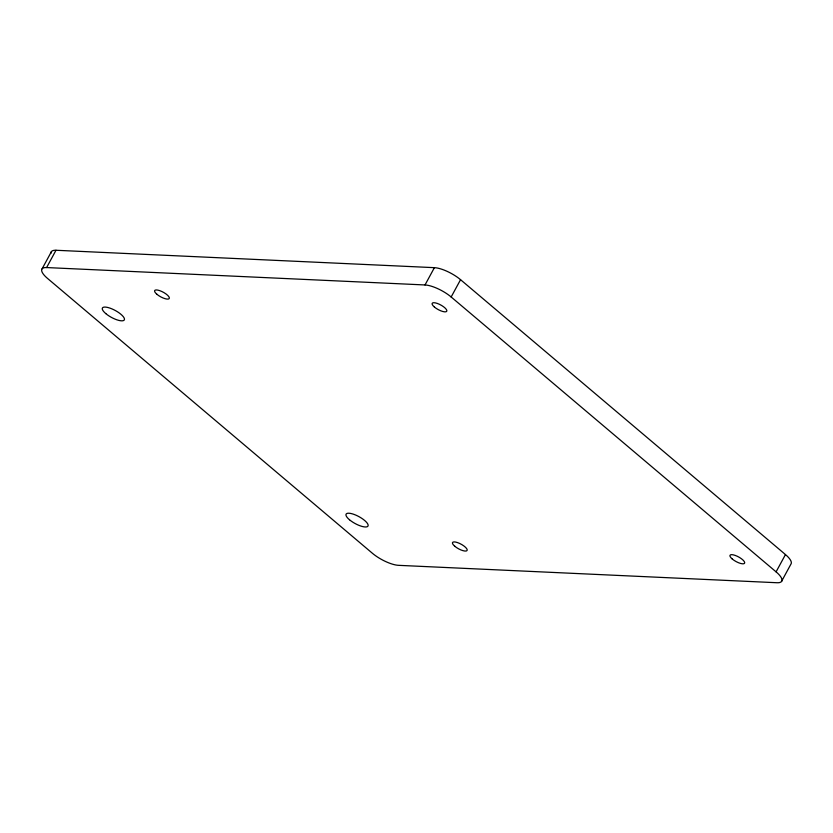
<?xml version="1.0" encoding="UTF-8"?>
<svg xmlns="http://www.w3.org/2000/svg" width="833" height="833" viewBox="0 0 833 833"><rect width="100%" height="100%" fill="white"/><g stroke="black" fill="none" stroke-linecap="round" stroke-linejoin="round"><path stroke-width="1.25" d="M42.108 268.809L51.5 251.514M785.467 554.57L776.085 571.855A20.752 6.581 28.5 0 1 777.012 582.736L398.601 565.336A20.752 6.581 28.5 0 1 372.445 553.31L47.533 278.43A20.752 6.581 28.5 0 1 46.606 267.56L55.988 250.264L434.399 267.664A20.752 6.581 28.5 0 1 460.555 279.69L785.467 554.57A20.752 6.581 28.5 0 1 790.892 564.191L781.5 581.486M46.606 267.56L425.017 284.959L434.399 267.664M776.085 571.855L451.163 296.985L460.555 279.69M51.042 253.211A20.752 6.581 28.5 0 1 55.988 250.264M425.017 284.959A20.752 6.581 28.5 0 1 451.163 296.985M349.496 519.761A12.453 3.946 28.5 0 0 367.874 526.227A12.453 3.946 28.5 0 0 353.806 514.325A12.453 3.946 28.5 0 0 349.496 519.761M105.801 313.604A12.453 3.946 28.5 0 0 124.19 320.08A12.453 3.946 28.5 0 0 110.123 308.179A12.453 3.946 28.5 0 0 105.801 313.604M434.43 307.054A8.299 2.634 28.5 0 0 446.686 311.365A8.299 2.634 28.5 0 0 437.304 303.431A8.299 2.634 28.5 0 0 434.43 307.054M732.269 559.016A8.299 2.634 28.5 0 0 744.525 563.327A8.299 2.634 28.5 0 0 735.154 555.392A8.299 2.634 28.5 0 0 732.269 559.016M156.927 294.299A8.299 2.634 28.5 0 0 169.193 298.61A8.299 2.634 28.5 0 0 159.811 290.675A8.299 2.634 28.5 0 0 156.927 294.299M454.776 546.261A8.299 2.634 28.5 0 0 467.032 550.571A8.299 2.634 28.5 0 0 457.65 542.637A8.299 2.634 28.5 0 0 454.776 546.261"/></g></svg>
